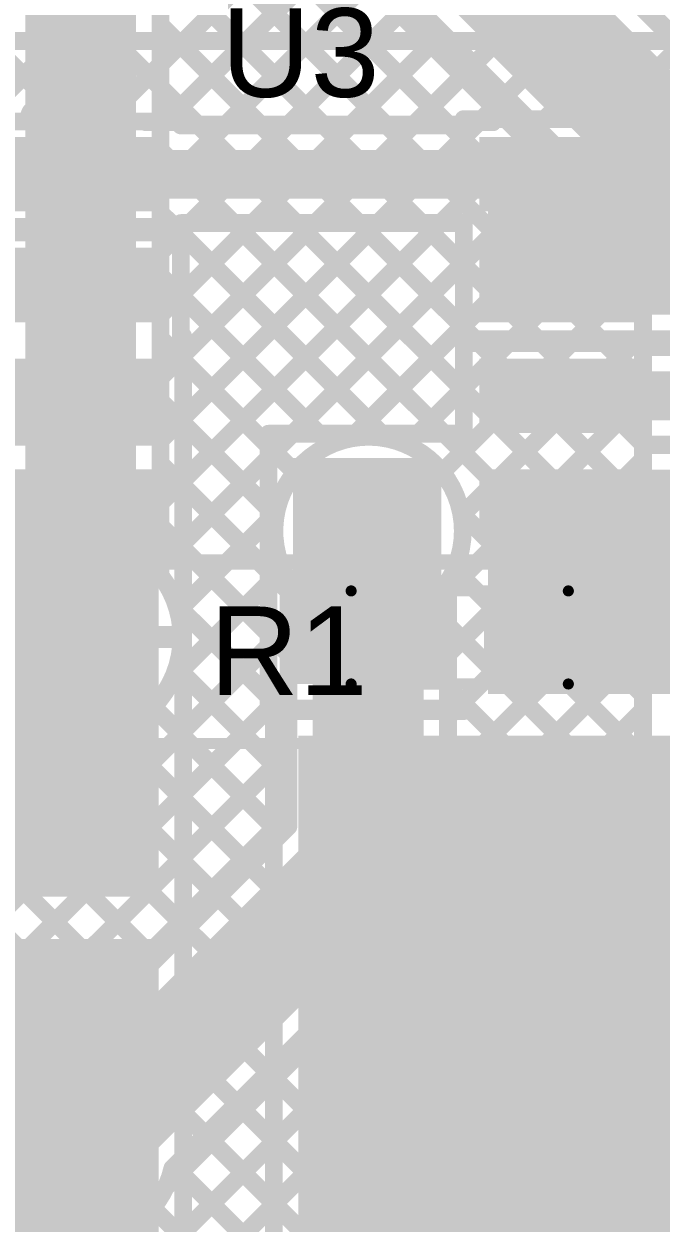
# Model space of a CAD drawing. Header units: millimetres. Extents: x 0 to 214, y 0 to 214.
# Drawn here: x 3.357 to 3.644, y 0.446 to 0.987 of the extents above; entities that cross this region are included whole.
import ezdxf

# ---------------------------------------------------------------- set-up
doc = ezdxf.new("R2010")
doc.units = ezdxf.units.MM
doc.header["$MEASUREMENT"] = 0
for name, color, linetype in [('BottomLayer', 5, 'Continuous'), ('TopLayer', 1, 'Continuous'), ('TopOverlay', 2, 'Continuous'), ('TopPaste', 8, 'Continuous'), ('TopSolder', 216, 'Continuous'), ('ViaHoleLayer', 16, 'Continuous')]:
    doc.layers.add(name, color=color, linetype=linetype)
doc.styles.add('Arial', font='', dxfattribs={"height": 0.2})
doc.styles.get('Arial').set_extended_font_data('Arial')

# ---------------------------------------------------------------- blocks, each defined once
blk = doc.blocks.new('SOIC_8_122')
at = {"layer": 'TopLayer'}
for points in [[(-0.0735, 0.0622), (-0.1365, 0.0622), (-0.1365, 0.0878), (-0.0735, 0.0878)], [(0.13909, 0.0622), (0.0761, 0.0622), (0.0761, 0.0878), (0.13909, 0.0878)], [(-0.0735, 0.0122), (-0.1365, 0.0122), (-0.1365, 0.0378), (-0.0735, 0.0378)], [(0.13909, 0.0122), (0.0761, 0.0122), (0.0761, 0.0378), (0.13909, 0.0378)], [(-0.0735, -0.0378), (-0.1365, -0.0378), (-0.1365, -0.0122), (-0.0735, -0.0122)], [(0.13909, -0.0378), (0.0761, -0.0378), (0.0761, -0.0122), (0.13909, -0.0122)], [(-0.0735, -0.0878), (-0.1365, -0.0878), (-0.1365, -0.0622), (-0.0735, -0.0622)], [(0.13909, -0.0878), (0.0761, -0.0878), (0.0761, -0.0622), (0.13909, -0.0622)]]:
    blk.add_hatch(color=1, dxfattribs=at).paths.add_polyline_path(points)
at = {"layer": 'TopPaste'}
for points in [[(-0.0735, 0.0622), (-0.1365, 0.0622), (-0.1365, 0.0878), (-0.0735, 0.0878)], [(0.13909, 0.0622), (0.0761, 0.0622), (0.0761, 0.0878), (0.13909, 0.0878)], [(-0.0735, 0.0122), (-0.1365, 0.0122), (-0.1365, 0.0378), (-0.0735, 0.0378)], [(0.13909, 0.0122), (0.0761, 0.0122), (0.0761, 0.0378), (0.13909, 0.0378)], [(-0.0735, -0.0378), (-0.1365, -0.0378), (-0.1365, -0.0122), (-0.0735, -0.0122)], [(0.13909, -0.0378), (0.0761, -0.0378), (0.0761, -0.0122), (0.13909, -0.0122)], [(-0.0735, -0.0878), (-0.1365, -0.0878), (-0.1365, -0.0622), (-0.0735, -0.0622)], [(0.13909, -0.0878), (0.0761, -0.0878), (0.0761, -0.0622), (0.13909, -0.0622)]]:
    blk.add_hatch(color=8, dxfattribs=at).paths.add_polyline_path(points)
at = {"layer": 'TopSolder'}
for points in [[(-0.0695, 0.0582), (-0.1405, 0.0582), (-0.1405, 0.0918), (-0.0695, 0.0918)], [(0.14309, 0.0582), (0.0721, 0.0582), (0.0721, 0.0918), (0.14309, 0.0918)], [(-0.0695, 0.0082), (-0.1405, 0.0082), (-0.1405, 0.0418), (-0.0695, 0.0418)], [(0.14309, 0.0082), (0.0721, 0.0082), (0.0721, 0.0418), (0.14309, 0.0418)], [(-0.0695, -0.0418), (-0.1405, -0.0418), (-0.1405, -0.0082), (-0.0695, -0.0082)], [(0.14309, -0.0418), (0.0721, -0.0418), (0.0721, -0.0082), (0.14309, -0.0082)], [(-0.0695, -0.0918), (-0.1405, -0.0918), (-0.1405, -0.0582), (-0.0695, -0.0582)], [(0.14309, -0.0918), (0.0721, -0.0918), (0.0721, -0.0582), (0.14309, -0.0582)]]:
    blk.add_hatch(color=216, dxfattribs=at).paths.add_polyline_path(points)
at = {"layer": 'TopOverlay'}
for points, const_width in [([(-0.12253, 0.101, 1), (-0.13147, 0.101, 1)], 0.007), ([(-0.13322, 0.101, 1), (-0.12972, 0.101, 1)], 0.0035), ([(-0.12428, 0.101, 1), (-0.12078, 0.101, 1)], 0.0035), ([(-0.08025, 0.098, 1), (-0.07675, 0.098, 1)], 0.0035), ([(0.07675, 0.098, 1), (0.08025, 0.098, 1)], 0.0035), ([(-0.08025, -0.1, 1), (-0.07675, -0.1, 1)], 0.0035), ([(0.07675, -0.1, 1), (0.08025, -0.1, 1)], 0.0035)]:
    blk.add_lwpolyline(points, format="xyb", close=True, dxfattribs=dict(at, const_width=const_width))
at = {"layer": 'TopOverlay', "const_width": 0.007}
for points in [[(-0.0785, 0.098), (0.0785, 0.098)], [(-0.0785, -0.1), (0.0785, -0.1)]]:
    blk.add_lwpolyline(points, dxfattribs=at)
blk = doc.blocks.new('RES_0603_127')
at = {"layer": 'TopLayer'}
for points in [[(-0.015, 0.0175), (-0.015, -0.0175), (-0.045, -0.0175), (-0.045, 0.0175)], [(0.045, 0.0175), (0.045, -0.0175), (0.015, -0.0175), (0.015, 0.0175)]]:
    blk.add_hatch(color=1, dxfattribs=at).paths.add_polyline_path(points)
at = {"layer": 'TopPaste'}
for points in [[(-0.015, 0.0175), (-0.015, -0.0175), (-0.045, -0.0175), (-0.045, 0.0175)], [(0.045, 0.0175), (0.045, -0.0175), (0.015, -0.0175), (0.015, 0.0175)]]:
    blk.add_hatch(color=8, dxfattribs=at).paths.add_polyline_path(points)
at = {"layer": 'TopSolder'}
for points in [[(-0.011, 0.0215), (-0.011, -0.0215), (-0.049, -0.0215), (-0.049, 0.0215)], [(0.049, 0.0215), (0.049, -0.0215), (0.011, -0.0215), (0.011, 0.0215)]]:
    blk.add_hatch(color=216, dxfattribs=at).paths.add_polyline_path(points)
at = {"layer": 'TopOverlay', "const_width": 0.005}
for points in [[(-0.049, 0.021), (0.049, 0.021)], [(-0.049, -0.021), (-0.049, 0.021)], [(0.049, -0.021), (0.049, 0.021)], [(-0.049, -0.021), (0.049, -0.021)]]:
    blk.add_lwpolyline(points, dxfattribs=at)
at = {"layer": 'TopOverlay', "const_width": 0.0025}
for points in [[(-0.05025, 0.021, 1), (-0.04775, 0.021, 1)], [(-0.05025, 0.021, 1), (-0.04775, 0.021, 1)], [(0.04775, 0.021, 1), (0.05025, 0.021, 1)], [(0.04775, 0.021, 1), (0.05025, 0.021, 1)], [(-0.05025, -0.021, 1), (-0.04775, -0.021, 1)], [(-0.05025, -0.021, 1), (-0.04775, -0.021, 1)], [(0.04775, -0.021, 1), (0.05025, -0.021, 1)], [(0.04775, -0.021, 1), (0.05025, -0.021, 1)]]:
    blk.add_lwpolyline(points, format="xyb", close=True, dxfattribs=at)
blk = doc.blocks.new('VT1H471MI135000CE0_136')
at = {"layer": 'TopOverlay', "const_width": 0.005}
blk.add_lwpolyline([(-0.13578, 0.27), (0.269, 0.27)], dxfattribs=at)

msp = doc.modelspace()

# ---------------------------------------------------------------- hatches: boundary and pattern name
at = {"layer": 'BottomLayer'}
h = msp.add_hatch(color=5, dxfattribs=at)
edge = h.paths.add_edge_path()
edge.add_arc((3.51217, 0.7581), 0.0315, 0, 360)
h = msp.add_hatch(color=5, dxfattribs=at)
edge = h.paths.add_edge_path()
edge.add_arc((3.38222, 0.71022), 0.0315, 0, 360)
h = msp.add_hatch(color=5, dxfattribs=at)
edge = h.paths.add_edge_path()
edge.add_arc((3.672, 0.602), 0.0315, 0, 360)
h = msp.add_hatch(color=5, dxfattribs=at)
edge = h.paths.add_edge_path()
edge.add_arc((3.38222, 0.48), 0.0315, 0, 360)
at = {"layer": 'TopLayer'}
for points in [[(3.56609, 0.85571), (3.68125, 0.85571), (3.68125, 0.933), (3.56609, 0.933)], [(3.26852, 0.79665), (3.41747, 0.79665), (3.41747, 0.83504), (3.26852, 0.83504)], [(3.478, 0.689), (3.545, 0.689), (3.545, 0.791), (3.478, 0.791)], [(3.11235, 0.593), (3.41747, 0.593), (3.41747, 0.78504), (3.11235, 0.78504)], [(3.566, 0.68445), (3.73079, 0.68445), (3.73079, 0.78583), (3.566, 0.78583)], [(3.48046, 0.41378), (3.73079, 0.41378), (3.73079, 0.66575), (3.48046, 0.66575)], [(2.284, 0.39016), (3.41747, 0.39016), (3.41747, 0.574), (2.284, 0.574)], [(3.48145, 0.2), (4.00605, 0.2), (4.00605, 0.48169), (3.48145, 0.48169)]]:
    msp.add_hatch(color=1, dxfattribs=at).paths.add_polyline_path(points)
h = msp.add_hatch(color=1, dxfattribs=at)
edge = h.paths.add_edge_path()
edge.add_arc((3.51217, 0.7581), 0.0315, 0, 360)
h = msp.add_hatch(color=1, dxfattribs=at)
edge = h.paths.add_edge_path()
edge.add_arc((3.38222, 0.71022), 0.0315, 0, 360)
h = msp.add_hatch(color=1, dxfattribs=at)
edge = h.paths.add_edge_path()
edge.add_arc((3.672, 0.602), 0.0315, 0, 360)
h = msp.add_hatch(color=1, dxfattribs=at)
edge = h.paths.add_edge_path()
edge.add_arc((3.38222, 0.48), 0.0315, 0, 360)
at = {"layer": 'ViaHoleLayer'}
h = msp.add_hatch(color=16, dxfattribs=at)
edge = h.paths.add_edge_path()
edge.add_arc((3.51217, 0.7581), 0.01575, 0, 360)
h = msp.add_hatch(color=16, dxfattribs=at)
edge = h.paths.add_edge_path()
edge.add_arc((3.38222, 0.71022), 0.01575, 0, 360)
h = msp.add_hatch(color=16, dxfattribs=at)
edge = h.paths.add_edge_path()
edge.add_arc((3.38222, 0.48), 0.01575, 0, 360)

# ---------------------------------------------------------------- linework, layer by layer
at = {"layer": 'BottomLayer'}
for points, const_width in [([(3.435, 1.19615), (3.994, 0.63715)], 0.008), ([(3.53256, 1.09735), (3.69741, 0.9325)], 0.008), ([(3.38222, 0.71022), (3.38222, 1.07194)], 0.05), ([(3.50706, 1.07194), (3.672, 0.907)], 0.05), ([(3.41822, 0.96863), (3.48553, 1.03594)], 0.008), ([(3.41822, 0.73804), (3.41822, 1.03594)], 0.008), ([(3.42551, 1.03594), (3.636, 0.82544)], 0.008), ([(3.45379, 1.03594), (3.636, 0.85373)], 0.008), ([(3.48207, 1.03594), (3.636, 0.88201)], 0.008), ([(3.49215, 1.03594), (3.636, 0.89209)], 0.008), ([(3.41822, 0.94035), (3.50298, 1.02511)], 0.008), ([(3.41822, 1.01493), (3.636, 0.79716)], 0.008), ([(3.41822, 0.91206), (3.51712, 1.01096)], 0.008), ([(3.41822, 0.88378), (3.53127, 0.99682)], 0.008), ([(3.41822, 0.98665), (3.636, 0.76888)], 0.008), ([(3.41822, 0.8555), (3.54541, 0.98268)], 0.008), ([(3.41822, 0.82721), (3.55955, 0.96854)], 0.008), ([(3.41822, 0.95837), (3.636, 0.74059)], 0.008), ([(3.41822, 0.79893), (3.57369, 0.9544)], 0.008), ([(3.41822, 0.77064), (3.58784, 0.94025)], 0.008), ([(3.41822, 0.93008), (3.636, 0.71231)], 0.008), ([(3.41822, 0.74236), (3.60198, 0.92611)], 0.008), ([(3.50395, 0.7998), (3.61612, 0.91197)], 0.008), ([(3.41822, 0.9018), (3.52018, 0.79984)], 0.008), ([(3.52939, 0.79696), (3.63026, 0.89783)], 0.008), ([(3.636, 0.62982), (3.636, 0.89209)], 0.008), ([(3.41822, 0.87351), (3.49484, 0.7969)], 0.008), ([(3.54536, 0.78464), (3.636, 0.87528)], 0.008), ([(3.55409, 0.76509), (3.636, 0.847)], 0.008), ([(3.41822, 0.84523), (3.47891, 0.78455)], 0.008), ([(3.548, 0.73071), (3.636, 0.81871)], 0.008), ([(3.41822, 0.81694), (3.47023, 0.76494)], 0.008), ([(3.41822, 0.78866), (3.476, 0.73089)], 0.008), ([(3.548, 0.70243), (3.636, 0.79043)], 0.008), ([(3.512, 0.60978), (3.512, 0.758)], 0.05), ([(3.40627, 0.24957), (3.92996, 0.77326)], 0.008), ([(3.42041, 0.23542), (3.95731, 0.77233)], 0.008), ([(3.42617, 0.72202), (3.47048, 0.76633)], 0.008), ([(3.55391, 0.76612), (3.636, 0.68402)], 0.008), ([(3.41822, 0.76038), (3.476, 0.7026)], 0.008), ([(3.548, 0.67414), (3.636, 0.76214)], 0.008), ([(3.42348, 0.69105), (3.47332, 0.74089)], 0.008), ([(3.55097, 0.74077), (3.636, 0.65574)], 0.008), ([(3.476, 0.62469), (3.476, 0.7358)], 0.008), ([(3.548, 0.60978), (3.548, 0.73525)], 0.008), ([(3.548, 0.64586), (3.636, 0.73386)], 0.008), ([(3.28705, 0.72184), (3.4301, 0.57879)], 0.008), ([(3.42522, 0.72509), (3.476, 0.67432)], 0.008), ([(3.28705, 0.52634), (3.476, 0.71528)], 0.008), ([(3.34073, 0.71022), (3.38222, 0.71022)], 0.01), ([(3.38222, 0.71022), (3.42372, 0.71022)], 0.01), ([(3.38222, 0.66873), (3.38222, 0.71022)], 0.01), ([(3.548, 0.71545), (3.63499, 0.62846)], 0.008), ([(3.548, 0.61758), (3.636, 0.70558)], 0.008), ([(3.42558, 0.69645), (3.476, 0.64603)], 0.008), ([(3.28705, 0.69356), (3.41596, 0.56465)], 0.008), ([(3.28705, 0.49805), (3.476, 0.687)], 0.008), ([(3.548, 0.68717), (3.62693, 0.60824)], 0.008), ([(3.41504, 0.67871), (3.47253, 0.62122)], 0.008), ([(3.42073, 0.46202), (3.636, 0.67729)], 0.008), ([(3.28705, 0.55462), (3.4014, 0.66897)], 0.008), ([(3.39794, 0.66753), (3.45839, 0.60708)], 0.008), ([(3.28705, 0.5829), (3.37043, 0.66628)], 0.008), ([(3.28705, 0.66527), (3.40182, 0.55051)], 0.008), ([(3.37106, 0.66612), (3.44425, 0.59293)], 0.008), ([(3.28705, 0.46977), (3.476, 0.65871)], 0.008), ([(3.548, 0.65889), (3.82342, 0.38346)], 0.008), ([(3.32142, 0.33442), (3.636, 0.64901)], 0.008), ([(3.28705, 0.63699), (3.38768, 0.53636)], 0.008), ([(3.38222, 0.48), (3.512, 0.60978)], 0.05), ([(3.36393, 0.51836), (3.476, 0.63043)], 0.008), ([(3.548, 0.6306), (3.80928, 0.36932)], 0.008), ([(3.37274, 0.52142), (3.476, 0.62469)], 0.008), ([(3.28705, 0.6087), (3.37354, 0.52222)], 0.008), ([(3.33556, 0.32028), (3.62772, 0.61244)], 0.008), ([(3.54735, 0.60297), (3.79514, 0.35518)], 0.008), ([(3.6305, 0.602), (3.672, 0.602)], 0.01), ([(3.3497, 0.30614), (3.62945, 0.58589)], 0.008), ([(3.42365, 0.47051), (3.53741, 0.58427)], 0.008), ([(3.53758, 0.58445), (3.781, 0.34104)], 0.008), ([(3.28705, 0.58042), (3.35491, 0.51256)], 0.008), ([(3.52344, 0.57031), (3.76685, 0.32689)], 0.008), ([(3.36384, 0.292), (3.64077, 0.56892)], 0.008), ([(3.39213, 0.26371), (3.68772, 0.55931)], 0.008), ([(3.37799, 0.27786), (3.65864, 0.55851)], 0.008), ([(3.5093, 0.55616), (3.75271, 0.31275)], 0.008), ([(3.49516, 0.54202), (3.70881, 0.32837)], 0.008), ([(3.48102, 0.52788), (3.68879, 0.32011)], 0.008), ([(3.46687, 0.51374), (3.68227, 0.29834)], 0.008), ([(3.45273, 0.4996), (3.68423, 0.26809)], 0.008), ([(3.43859, 0.48545), (3.67623, 0.24781)], 0.008), ([(3.42445, 0.47131), (3.67623, 0.21952)], 0.008), ([(3.41478, 0.45269), (3.67923, 0.18824)], 0.008)]:
    msp.add_lwpolyline(points, dxfattribs=dict(at, const_width=const_width))
for points, const_width in [([(3.41622, 0.98665, 1), (3.42022, 0.98665, 1)], 0.004), ([(3.54341, 0.98268, 1), (3.54741, 0.98268, 1)], 0.004), ([(3.41622, 0.96863, 1), (3.42022, 0.96863, 1)], 0.004), ([(3.55755, 0.96854, 1), (3.56155, 0.96854, 1)], 0.004), ([(3.41622, 0.95837, 1), (3.42022, 0.95837, 1)], 0.004), ([(3.57169, 0.9544, 1), (3.57569, 0.9544, 1)], 0.004), ([(3.41622, 0.94035, 1), (3.42022, 0.94035, 1)], 0.004), ([(3.58583, 0.94025, 1), (3.58983, 0.94025, 1)], 0.004), ([(3.41622, 0.93008, 1), (3.42022, 0.93008, 1)], 0.004), ([(3.59998, 0.92611, 1), (3.60398, 0.92611, 1)], 0.004), ([(3.41622, 0.91206, 1), (3.42022, 0.91206, 1)], 0.004), ([(3.61412, 0.91197, 1), (3.61812, 0.91197, 1)], 0.004), ([(3.41622, 0.9018, 1), (3.42022, 0.9018, 1)], 0.004), ([(3.62826, 0.89783, 1), (3.63226, 0.89783, 1)], 0.004), ([(3.634, 0.89209, 1), (3.638, 0.89209, 1)], 0.004), ([(3.634, 0.89209, 1), (3.638, 0.89209, 1)], 0.004), ([(3.41622, 0.88378, 1), (3.42022, 0.88378, 1)], 0.004), ([(3.634, 0.88201, 1), (3.638, 0.88201, 1)], 0.004), ([(3.41622, 0.87351, 1), (3.42022, 0.87351, 1)], 0.004), ([(3.634, 0.87528, 1), (3.638, 0.87528, 1)], 0.004), ([(3.41622, 0.8555, 1), (3.42022, 0.8555, 1)], 0.004), ([(3.634, 0.85373, 1), (3.638, 0.85373, 1)], 0.004), ([(3.634, 0.847, 1), (3.638, 0.847, 1)], 0.004), ([(3.41622, 0.84523, 1), (3.42022, 0.84523, 1)], 0.004), ([(3.41622, 0.82721, 1), (3.42022, 0.82721, 1)], 0.004), ([(3.634, 0.82544, 1), (3.638, 0.82544, 1)], 0.004), ([(3.634, 0.81871, 1), (3.638, 0.81871, 1)], 0.004), ([(3.41622, 0.81694, 1), (3.42022, 0.81694, 1)], 0.004), ([(3.41622, 0.79893, 1), (3.42022, 0.79893, 1)], 0.004), ([(3.50195, 0.7998, 1), (3.50595, 0.7998, 1)], 0.004), ([(3.51818, 0.79984, 1), (3.52218, 0.79984, 1)], 0.004), ([(3.52739, 0.79696, 1), (3.53139, 0.79696, 1)], 0.004), ([(3.634, 0.79716, 1), (3.638, 0.79716, 1)], 0.004), ([(3.49284, 0.7969, 1), (3.49684, 0.7969, 1)], 0.004), ([(3.41622, 0.78866, 1), (3.42022, 0.78866, 1)], 0.004), ([(3.634, 0.79043, 1), (3.638, 0.79043, 1)], 0.004), ([(3.47691, 0.78455, 1), (3.48091, 0.78455, 1)], 0.004), ([(3.54336, 0.78464, 1), (3.54736, 0.78464, 1)], 0.004), ([(3.4995, 0.758, 1), (3.5245, 0.758, 1)], 0.025), ([(3.41622, 0.77064, 1), (3.42022, 0.77064, 1)], 0.004), ([(3.46823, 0.76494, 1), (3.47223, 0.76494, 1)], 0.004), ([(3.46848, 0.76633, 1), (3.47248, 0.76633, 1)], 0.004), ([(3.55191, 0.76612, 1), (3.55591, 0.76612, 1)], 0.004), ([(3.55209, 0.76509, 1), (3.55609, 0.76509, 1)], 0.004), ([(3.634, 0.76888, 1), (3.638, 0.76888, 1)], 0.004), ([(3.41622, 0.76038, 1), (3.42022, 0.76038, 1)], 0.004), ([(3.634, 0.76214, 1), (3.638, 0.76214, 1)], 0.004), ([(3.55267, 0.7581, 1), (3.55667, 0.7581, 1)], 0.004), ([(3.55267, 0.7581, 1), (3.55667, 0.7581, 1)], 0.004), ([(3.41622, 0.74236, 1), (3.42022, 0.74236, 1)], 0.004), ([(3.41622, 0.73804, 1), (3.42022, 0.73804, 1)], 0.004), ([(3.41622, 0.73804, 1), (3.42022, 0.73804, 1)], 0.004), ([(3.47132, 0.74089, 1), (3.47532, 0.74089, 1)], 0.004), ([(3.54897, 0.74077, 1), (3.55297, 0.74077, 1)], 0.004), ([(3.634, 0.74059, 1), (3.638, 0.74059, 1)], 0.004), ([(3.474, 0.7358, 1), (3.478, 0.7358, 1)], 0.004), ([(3.474, 0.7358, 1), (3.478, 0.7358, 1)], 0.004), ([(3.546, 0.73525, 1), (3.55, 0.73525, 1)], 0.004), ([(3.546, 0.73525, 1), (3.55, 0.73525, 1)], 0.004), ([(3.634, 0.73386, 1), (3.638, 0.73386, 1)], 0.004), ([(3.36972, 0.71022, 1), (3.39472, 0.71022, 1)], 0.025), ([(3.474, 0.73089, 1), (3.478, 0.73089, 1)], 0.004), ([(3.546, 0.73071, 1), (3.55, 0.73071, 1)], 0.004), ([(3.42322, 0.72509, 1), (3.42722, 0.72509, 1)], 0.004), ([(3.42417, 0.72202, 1), (3.42817, 0.72202, 1)], 0.004), ([(3.37972, 0.71022, 1), (3.38472, 0.71022, 1)], 0.005), ([(3.37972, 0.71022, 1), (3.38472, 0.71022, 1)], 0.005), ([(3.37972, 0.71022, 1), (3.38472, 0.71022, 1)], 0.005), ([(3.42122, 0.71022, 1), (3.42622, 0.71022, 1)], 0.005), ([(3.474, 0.71528, 1), (3.478, 0.71528, 1)], 0.004), ([(3.546, 0.71545, 1), (3.55, 0.71545, 1)], 0.004), ([(3.634, 0.71231, 1), (3.638, 0.71231, 1)], 0.004), ([(3.42572, 0.71022, 1), (3.42972, 0.71022, 1)], 0.004), ([(3.42572, 0.71022, 1), (3.42972, 0.71022, 1)], 0.004), ([(3.634, 0.70558, 1), (3.638, 0.70558, 1)], 0.004), ([(3.474, 0.7026, 1), (3.478, 0.7026, 1)], 0.004), ([(3.546, 0.70243, 1), (3.55, 0.70243, 1)], 0.004), ([(3.42358, 0.69645, 1), (3.42758, 0.69645, 1)], 0.004), ([(3.42148, 0.69105, 1), (3.42548, 0.69105, 1)], 0.004), ([(3.474, 0.687, 1), (3.478, 0.687, 1)], 0.004), ([(3.546, 0.68717, 1), (3.55, 0.68717, 1)], 0.004), ([(3.634, 0.68402, 1), (3.638, 0.68402, 1)], 0.004), ([(3.41304, 0.67871, 1), (3.41704, 0.67871, 1)], 0.004), ([(3.474, 0.67432, 1), (3.478, 0.67432, 1)], 0.004), ([(3.546, 0.67414, 1), (3.55, 0.67414, 1)], 0.004), ([(3.634, 0.67729, 1), (3.638, 0.67729, 1)], 0.004), ([(3.37972, 0.66873, 1), (3.38472, 0.66873, 1)], 0.005), ([(3.39594, 0.66753, 1), (3.39994, 0.66753, 1)], 0.004), ([(3.3994, 0.66897, 1), (3.4034, 0.66897, 1)], 0.004), ([(3.36843, 0.66628, 1), (3.37243, 0.66628, 1)], 0.004), ([(3.36906, 0.66612, 1), (3.37306, 0.66612, 1)], 0.004), ([(3.474, 0.65871, 1), (3.478, 0.65871, 1)], 0.004), ([(3.546, 0.65889, 1), (3.55, 0.65889, 1)], 0.004), ([(3.634, 0.65574, 1), (3.638, 0.65574, 1)], 0.004), ([(3.474, 0.64603, 1), (3.478, 0.64603, 1)], 0.004), ([(3.546, 0.64586, 1), (3.55, 0.64586, 1)], 0.004), ([(3.634, 0.64901, 1), (3.638, 0.64901, 1)], 0.004), ([(3.474, 0.63043, 1), (3.478, 0.63043, 1)], 0.004), ([(3.4995, 0.60978, 1), (3.5245, 0.60978, 1)], 0.025), ([(3.4995, 0.60978, 1), (3.5245, 0.60978, 1)], 0.025), ([(3.546, 0.6306, 1), (3.55, 0.6306, 1)], 0.004), ([(3.634, 0.62982, 1), (3.638, 0.62982, 1)], 0.004), ([(3.634, 0.62982, 1), (3.638, 0.62982, 1)], 0.004), ([(3.474, 0.62469, 1), (3.478, 0.62469, 1)], 0.004), ([(3.474, 0.62469, 1), (3.478, 0.62469, 1)], 0.004), ([(3.63299, 0.62846, 1), (3.63699, 0.62846, 1)], 0.004), ([(3.47053, 0.62122, 1), (3.47453, 0.62122, 1)], 0.004), ([(3.546, 0.61758, 1), (3.55, 0.61758, 1)], 0.004), ([(3.546, 0.60978, 1), (3.55, 0.60978, 1)], 0.004), ([(3.546, 0.60978, 1), (3.55, 0.60978, 1)], 0.004), ([(3.546, 0.60978, 1), (3.55, 0.60978, 1)], 0.004), ([(3.62493, 0.60824, 1), (3.62893, 0.60824, 1)], 0.004), ([(3.62572, 0.61244, 1), (3.62972, 0.61244, 1)], 0.004), ([(3.45639, 0.60708, 1), (3.46039, 0.60708, 1)], 0.004), ([(3.54535, 0.60297, 1), (3.54935, 0.60297, 1)], 0.004), ([(3.628, 0.602, 1), (3.633, 0.602, 1)], 0.005), ([(3.44225, 0.59293, 1), (3.44625, 0.59293, 1)], 0.004), ([(3.62745, 0.58589, 1), (3.63145, 0.58589, 1)], 0.004), ([(3.53541, 0.58427, 1), (3.53941, 0.58427, 1)], 0.004), ([(3.53541, 0.58427, 1), (3.53941, 0.58427, 1)], 0.004), ([(3.53546, 0.58432, 1), (3.53946, 0.58432, 1)], 0.004), ([(3.53558, 0.58445, 1), (3.53958, 0.58445, 1)], 0.004), ([(3.4281, 0.57879, 1), (3.4321, 0.57879, 1)], 0.004), ([(3.52144, 0.57031, 1), (3.52544, 0.57031, 1)], 0.004), ([(3.41396, 0.56465, 1), (3.41796, 0.56465, 1)], 0.004), ([(3.63877, 0.56892, 1), (3.64277, 0.56892, 1)], 0.004), ([(3.5073, 0.55616, 1), (3.5113, 0.55616, 1)], 0.004), ([(3.39982, 0.55051, 1), (3.40382, 0.55051, 1)], 0.004), ([(3.49316, 0.54202, 1), (3.49716, 0.54202, 1)], 0.004), ([(3.38568, 0.53636, 1), (3.38968, 0.53636, 1)], 0.004), ([(3.47902, 0.52788, 1), (3.48302, 0.52788, 1)], 0.004), ([(3.37074, 0.52142, 1), (3.37474, 0.52142, 1)], 0.004), ([(3.37074, 0.52142, 1), (3.37474, 0.52142, 1)], 0.004), ([(3.37154, 0.52222, 1), (3.37554, 0.52222, 1)], 0.004), ([(3.36193, 0.51836, 1), (3.36593, 0.51836, 1)], 0.004), ([(3.35291, 0.51256, 1), (3.35691, 0.51256, 1)], 0.004), ([(3.46487, 0.51374, 1), (3.46887, 0.51374, 1)], 0.004), ([(3.36972, 0.48, 1), (3.39472, 0.48, 1)], 0.025), ([(3.45073, 0.4996, 1), (3.45473, 0.4996, 1)], 0.004), ([(3.43659, 0.48545, 1), (3.44059, 0.48545, 1)], 0.004), ([(3.42165, 0.47051, 1), (3.42565, 0.47051, 1)], 0.004), ([(3.42165, 0.47051, 1), (3.42565, 0.47051, 1)], 0.004), ([(3.42245, 0.47131, 1), (3.42645, 0.47131, 1)], 0.004), ([(3.41873, 0.46202, 1), (3.42273, 0.46202, 1)], 0.004), ([(3.41278, 0.45269, 1), (3.41678, 0.45269, 1)], 0.004)]:
    msp.add_lwpolyline(points, format="xyb", close=True, dxfattribs=dict(at, const_width=const_width))
at = {"layer": 'BottomLayer', "const_width": 0.008}
for points in [[(3.476, 0.7358, -1.322946), (3.55467, 0.7581)], [(3.55467, 0.7581, -0.142911), (3.548, 0.73525)], [(3.42772, 0.71022, -1.39801), (3.34622, 0.73804)], [(3.41822, 0.73804, -0.165975), (3.42772, 0.71022)], [(3.7175, 0.602, -1.39801), (3.636, 0.62982)], [(3.548, 0.60978, -0.199396), (3.53741, 0.58427)], [(3.548, 0.60978, -0.198912), (3.53746, 0.58432)], [(3.42365, 0.47051, -1.807714), (3.37274, 0.52142)]]:
    msp.add_lwpolyline(points, format="xyb", dxfattribs=at)
at = {"layer": 'TopLayer'}
for points, const_width in [([(3.25605, 0.97924), (3.75676, 0.97924)], 0.008), ([(3.28412, 0.89109), (3.37226, 0.97924)], 0.008), ([(3.34079, 0.97924), (3.37713, 0.94289)], 0.008), ([(3.3642, 0.94289), (3.40054, 0.97924)], 0.008), ([(3.36907, 0.97924), (3.40542, 0.94289)], 0.008), ([(3.39248, 0.94289), (3.42883, 0.97924)], 0.008), ([(3.39736, 0.97924), (3.4355, 0.94109)], 0.008), ([(3.42077, 0.94289), (3.45711, 0.97924)], 0.008), ([(3.42564, 0.97924), (3.46378, 0.94109)], 0.008), ([(3.44725, 0.94109), (3.4854, 0.97924)], 0.008), ([(3.45392, 0.97924), (3.49207, 0.94109)], 0.008), ([(3.47554, 0.94109), (3.51368, 0.97924)], 0.008), ([(3.48221, 0.97924), (3.52035, 0.94109)], 0.008), ([(3.50382, 0.94109), (3.54196, 0.97924)], 0.008), ([(3.51049, 0.97924), (3.54863, 0.94109)], 0.008), ([(3.53211, 0.94109), (3.57025, 0.97924)], 0.008), ([(3.53878, 0.97924), (3.57401, 0.944)], 0.008), ([(3.5633, 0.944), (3.59853, 0.97924)], 0.008), ([(3.56706, 0.97924), (3.6023, 0.944)], 0.008), ([(3.59158, 0.944), (3.62682, 0.97924)], 0.008), ([(3.59535, 0.97924), (3.63058, 0.944)], 0.008), ([(3.61987, 0.944), (3.6551, 0.97924)], 0.008), ([(3.62363, 0.97924), (3.65887, 0.944)], 0.008), ([(3.55509, 0.944), (3.69225, 0.944)], 0.008), ([(3.3425, 0.94289), (3.42749, 0.94289)], 0.008), ([(3.42749, 0.94109), (3.55509, 0.94109)], 0.008), ([(3.38499, 0.91909), (3.59759, 0.91909)], 0.022), ([(3.3425, 0.8953), (3.42749, 0.8953)], 0.008), ([(3.36815, 0.8953), (3.37056, 0.89289)], 0.008), ([(3.37077, 0.89289), (3.37317, 0.8953)], 0.008), ([(3.39644, 0.8953), (3.39885, 0.89289)], 0.008), ([(3.39905, 0.89289), (3.40146, 0.8953)], 0.008), ([(3.42472, 0.8953), (3.42713, 0.89289)], 0.008), ([(3.42733, 0.89289), (3.43154, 0.89709)], 0.008), ([(3.42749, 0.89709), (3.55509, 0.89709)], 0.008), ([(3.42749, 0.86476), (3.45982, 0.89709)], 0.008), ([(3.42847, 0.83746), (3.48811, 0.89709)], 0.008), ([(3.42847, 0.80917), (3.51639, 0.89709)], 0.008), ([(3.42847, 0.78089), (3.54468, 0.89709)], 0.008), ([(3.45121, 0.89709), (3.54631, 0.802)], 0.008), ([(3.4795, 0.89709), (3.55509, 0.8215)], 0.008), ([(3.50778, 0.89709), (3.55509, 0.84978)], 0.008), ([(3.53607, 0.89709), (3.55509, 0.87807)], 0.008), ([(3.55509, 0.84471), (3.55509, 0.89709)], 0.008), ([(3.3425, 0.89289), (3.42749, 0.89289)], 0.008), ([(3.42749, 0.84604), (3.42749, 0.89289)], 0.008), ([(3.42749, 0.89253), (3.51802, 0.802)], 0.008), ([(3.55509, 0.8453), (3.55509, 0.89289)], 0.008), ([(3.47787, 0.802), (3.55509, 0.87923)], 0.008), ([(3.17141, 0.86909), (3.38499, 0.86909)], 0.022), ([(3.42749, 0.86425), (3.48974, 0.802)], 0.008), ([(3.42847, 0.79604), (3.42847, 0.84604)], 0.008), ([(3.50615, 0.802), (3.55509, 0.85094)], 0.008), ([(3.55509, 0.84978), (3.56017, 0.84471)], 0.008), ([(3.55509, 0.84471), (3.69225, 0.84471)], 0.008), ([(3.55509, 0.84289), (3.64009, 0.84289)], 0.008), ([(3.55509, 0.802), (3.55509, 0.84289)], 0.008), ([(3.64009, 0.84109), (3.7, 0.84109)], 0.008), ([(3.64502, 0.84471), (3.64863, 0.84109)], 0.008), ([(3.42847, 0.83498), (3.467, 0.79645)], 0.008), ([(3.59759, 0.81909), (3.89441, 0.81909)], 0.022), ([(3.53443, 0.802), (3.55509, 0.82266)], 0.008), ([(3.42847, 0.8067), (3.467, 0.76817)], 0.008), ([(3.467, 0.802), (3.55509, 0.802)], 0.008), ([(3.467, 0.678), (3.467, 0.802)], 0.008), ([(3.55509, 0.79683), (3.55509, 0.802)], 0.008), ([(3.64009, 0.79709), (3.7, 0.79709)], 0.008), ([(3.42847, 0.78565), (3.42847, 0.79604)], 0.008), ([(3.42847, 0.78565), (3.42847, 0.79604)], 0.008), ([(3.64009, 0.79683), (3.74179, 0.79683)], 0.008), ([(3.42847, 0.75261), (3.467, 0.79113)], 0.008), ([(3.42847, 0.585), (3.42847, 0.78565)], 0.008), ([(3.42847, 0.77841), (3.467, 0.73989)], 0.008), ([(3.512, 0.758), (3.52304, 0.74696)], 0.022), ([(3.42847, 0.72432), (3.467, 0.76285)], 0.008), ([(3.52304, 0.71029), (3.52304, 0.74696)], 0.022), ([(3.42847, 0.75013), (3.467, 0.7116)], 0.008), ([(3.42847, 0.69604), (3.467, 0.73457)], 0.008), ([(3.42847, 0.72184), (3.467, 0.68332)], 0.008), ([(3.52304, 0.71029), (3.5233, 0.71004)], 0.022), ([(3.42847, 0.66775), (3.467, 0.70628)], 0.008), ([(3.42847, 0.69356), (3.46946, 0.65257)], 0.008), ([(3.467, 0.68332), (3.47232, 0.678)], 0.008), ([(3.42847, 0.63947), (3.467, 0.678)], 0.008), ([(3.467, 0.678), (3.555, 0.678)], 0.008), ([(3.46946, 0.67675), (3.555, 0.67675)], 0.008), ([(3.46946, 0.40278), (3.46946, 0.67675)], 0.008), ([(3.42847, 0.66528), (3.46946, 0.62428)], 0.008), ([(3.42847, 0.61118), (3.46946, 0.65218)], 0.008), ([(3.42847, 0.63699), (3.46946, 0.596)], 0.008), ([(3.534, 0.622), (3.541, 0.615)], 0.04), ([(3.42847, 0.5829), (3.46946, 0.62389)], 0.008), ([(3.42847, 0.60871), (3.46946, 0.56772)], 0.008), ([(3.42847, 0.55462), (3.46946, 0.59561)], 0.008), ([(3.42847, 0.41592), (3.42847, 0.582)], 0.008), ([(3.42847, 0.58042), (3.46946, 0.53943)], 0.008), ([(3.42847, 0.52633), (3.46946, 0.56732)], 0.008), ([(3.42847, 0.55214), (3.46946, 0.51115)], 0.008), ([(3.42847, 0.49805), (3.46946, 0.53904)], 0.008), ([(3.42847, 0.52385), (3.46946, 0.48286)], 0.008), ([(3.42847, 0.46976), (3.46946, 0.51075)], 0.008), ([(3.42847, 0.49557), (3.46946, 0.45458)], 0.008), ([(3.42847, 0.44148), (3.46946, 0.48247)], 0.008), ([(3.42847, 0.46729), (3.46946, 0.42629)], 0.008), ([(3.42847, 0.41319), (3.46946, 0.45419)], 0.008)]:
    msp.add_lwpolyline(points, dxfattribs=dict(at, const_width=const_width))
for points, const_width in [([(3.36707, 0.97924, 1), (3.37107, 0.97924, 1)], 0.004), ([(3.37026, 0.97924, 1), (3.37426, 0.97924, 1)], 0.004), ([(3.39536, 0.97924, 1), (3.39936, 0.97924, 1)], 0.004), ([(3.39854, 0.97924, 1), (3.40254, 0.97924, 1)], 0.004), ([(3.42364, 0.97924, 1), (3.42764, 0.97924, 1)], 0.004), ([(3.42683, 0.97924, 1), (3.43083, 0.97924, 1)], 0.004), ([(3.45192, 0.97924, 1), (3.45592, 0.97924, 1)], 0.004), ([(3.45511, 0.97924, 1), (3.45911, 0.97924, 1)], 0.004), ([(3.48021, 0.97924, 1), (3.48421, 0.97924, 1)], 0.004), ([(3.4834, 0.97924, 1), (3.4874, 0.97924, 1)], 0.004), ([(3.50849, 0.97924, 1), (3.51249, 0.97924, 1)], 0.004), ([(3.51168, 0.97924, 1), (3.51568, 0.97924, 1)], 0.004), ([(3.53678, 0.97924, 1), (3.54078, 0.97924, 1)], 0.004), ([(3.53996, 0.97924, 1), (3.54396, 0.97924, 1)], 0.004), ([(3.56506, 0.97924, 1), (3.56906, 0.97924, 1)], 0.004), ([(3.56825, 0.97924, 1), (3.57225, 0.97924, 1)], 0.004), ([(3.59335, 0.97924, 1), (3.59735, 0.97924, 1)], 0.004), ([(3.59653, 0.97924, 1), (3.60053, 0.97924, 1)], 0.004), ([(3.62163, 0.97924, 1), (3.62563, 0.97924, 1)], 0.004), ([(3.62482, 0.97924, 1), (3.62882, 0.97924, 1)], 0.004), ([(3.55309, 0.944, 1), (3.55709, 0.944, 1)], 0.004), ([(3.5613, 0.944, 1), (3.5653, 0.944, 1)], 0.004), ([(3.57201, 0.944, 1), (3.57601, 0.944, 1)], 0.004), ([(3.58958, 0.944, 1), (3.59358, 0.944, 1)], 0.004), ([(3.6003, 0.944, 1), (3.6043, 0.944, 1)], 0.004), ([(3.61787, 0.944, 1), (3.62187, 0.944, 1)], 0.004), ([(3.62858, 0.944, 1), (3.63258, 0.944, 1)], 0.004), ([(3.3622, 0.94289, 1), (3.3662, 0.94289, 1)], 0.004), ([(3.37513, 0.94289, 1), (3.37913, 0.94289, 1)], 0.004), ([(3.39048, 0.94289, 1), (3.39448, 0.94289, 1)], 0.004), ([(3.40342, 0.94289, 1), (3.40742, 0.94289, 1)], 0.004), ([(3.41877, 0.94289, 1), (3.42277, 0.94289, 1)], 0.004), ([(3.42549, 0.94289, 1), (3.42949, 0.94289, 1)], 0.004), ([(3.42549, 0.94109, 1), (3.42949, 0.94109, 1)], 0.004), ([(3.4335, 0.94109, 1), (3.4375, 0.94109, 1)], 0.004), ([(3.44525, 0.94109, 1), (3.44925, 0.94109, 1)], 0.004), ([(3.46178, 0.94109, 1), (3.46578, 0.94109, 1)], 0.004), ([(3.47354, 0.94109, 1), (3.47754, 0.94109, 1)], 0.004), ([(3.49007, 0.94109, 1), (3.49407, 0.94109, 1)], 0.004), ([(3.50182, 0.94109, 1), (3.50582, 0.94109, 1)], 0.004), ([(3.51835, 0.94109, 1), (3.52235, 0.94109, 1)], 0.004), ([(3.53011, 0.94109, 1), (3.53411, 0.94109, 1)], 0.004), ([(3.54663, 0.94109, 1), (3.55063, 0.94109, 1)], 0.004), ([(3.55309, 0.94109, 1), (3.55709, 0.94109, 1)], 0.004), ([(3.37949, 0.91909, 1), (3.39049, 0.91909, 1)], 0.011), ([(3.59209, 0.91909, 1), (3.60309, 0.91909, 1)], 0.011), ([(3.36616, 0.8953, 1), (3.37016, 0.8953, 1)], 0.004), ([(3.37117, 0.8953, 1), (3.37517, 0.8953, 1)], 0.004), ([(3.39444, 0.8953, 1), (3.39844, 0.8953, 1)], 0.004), ([(3.39946, 0.8953, 1), (3.40346, 0.8953, 1)], 0.004), ([(3.42272, 0.8953, 1), (3.42672, 0.8953, 1)], 0.004), ([(3.42549, 0.89709, 1), (3.42949, 0.89709, 1)], 0.004), ([(3.42549, 0.8953, 1), (3.42949, 0.8953, 1)], 0.004), ([(3.42954, 0.89709, 1), (3.43354, 0.89709, 1)], 0.004), ([(3.44921, 0.89709, 1), (3.45321, 0.89709, 1)], 0.004), ([(3.45782, 0.89709, 1), (3.46182, 0.89709, 1)], 0.004), ([(3.4775, 0.89709, 1), (3.4815, 0.89709, 1)], 0.004), ([(3.48611, 0.89709, 1), (3.49011, 0.89709, 1)], 0.004), ([(3.50578, 0.89709, 1), (3.50978, 0.89709, 1)], 0.004), ([(3.51439, 0.89709, 1), (3.51839, 0.89709, 1)], 0.004), ([(3.53407, 0.89709, 1), (3.53807, 0.89709, 1)], 0.004), ([(3.54268, 0.89709, 1), (3.54668, 0.89709, 1)], 0.004), ([(3.55309, 0.89709, 1), (3.55709, 0.89709, 1)], 0.004), ([(3.55309, 0.89709, 1), (3.55709, 0.89709, 1)], 0.004), ([(3.36856, 0.89289, 1), (3.37256, 0.89289, 1)], 0.004), ([(3.36877, 0.89289, 1), (3.37277, 0.89289, 1)], 0.004), ([(3.39685, 0.89289, 1), (3.40085, 0.89289, 1)], 0.004), ([(3.39705, 0.89289, 1), (3.40105, 0.89289, 1)], 0.004), ([(3.42513, 0.89289, 1), (3.42913, 0.89289, 1)], 0.004), ([(3.42533, 0.89289, 1), (3.42933, 0.89289, 1)], 0.004), ([(3.42549, 0.89289, 1), (3.42949, 0.89289, 1)], 0.004), ([(3.42549, 0.89289, 1), (3.42949, 0.89289, 1)], 0.004), ([(3.42549, 0.89253, 1), (3.42949, 0.89253, 1)], 0.004), ([(3.55309, 0.89289, 1), (3.55709, 0.89289, 1)], 0.004), ([(3.55309, 0.87923, 1), (3.55709, 0.87923, 1)], 0.004), ([(3.37949, 0.86909, 1), (3.39049, 0.86909, 1)], 0.011), ([(3.55309, 0.87807, 1), (3.55709, 0.87807, 1)], 0.004), ([(3.42549, 0.86476, 1), (3.42949, 0.86476, 1)], 0.004), ([(3.42549, 0.86425, 1), (3.42949, 0.86425, 1)], 0.004), ([(3.42549, 0.84604, 1), (3.42949, 0.84604, 1)], 0.004), ([(3.42647, 0.84604, 1), (3.43047, 0.84604, 1)], 0.004), ([(3.55309, 0.85094, 1), (3.55709, 0.85094, 1)], 0.004), ([(3.55309, 0.84978, 1), (3.55709, 0.84978, 1)], 0.004), ([(3.55309, 0.84978, 1), (3.55709, 0.84978, 1)], 0.004), ([(3.55309, 0.8453, 1), (3.55709, 0.8453, 1)], 0.004), ([(3.55309, 0.84471, 1), (3.55709, 0.84471, 1)], 0.004), ([(3.55309, 0.84471, 1), (3.55709, 0.84471, 1)], 0.004), ([(3.55309, 0.84289, 1), (3.55709, 0.84289, 1)], 0.004), ([(3.55309, 0.84289, 1), (3.55709, 0.84289, 1)], 0.004), ([(3.55817, 0.84471, 1), (3.56217, 0.84471, 1)], 0.004), ([(3.63809, 0.84289, 1), (3.64209, 0.84289, 1)], 0.004), ([(3.63809, 0.84109, 1), (3.64209, 0.84109, 1)], 0.004), ([(3.64302, 0.84471, 1), (3.64702, 0.84471, 1)], 0.004), ([(3.42647, 0.83746, 1), (3.43047, 0.83746, 1)], 0.004), ([(3.42647, 0.83498, 1), (3.43047, 0.83498, 1)], 0.004), ([(3.59209, 0.81909, 1), (3.60309, 0.81909, 1)], 0.011), ([(3.55309, 0.82266, 1), (3.55709, 0.82266, 1)], 0.004), ([(3.55309, 0.8215, 1), (3.55709, 0.8215, 1)], 0.004), ([(3.42647, 0.80917, 1), (3.43047, 0.80917, 1)], 0.004), ([(3.42647, 0.8067, 1), (3.43047, 0.8067, 1)], 0.004), ([(3.465, 0.802, 1), (3.469, 0.802, 1)], 0.004), ([(3.465, 0.802, 1), (3.469, 0.802, 1)], 0.004), ([(3.47587, 0.802, 1), (3.47987, 0.802, 1)], 0.004), ([(3.48774, 0.802, 1), (3.49174, 0.802, 1)], 0.004), ([(3.50415, 0.802, 1), (3.50815, 0.802, 1)], 0.004), ([(3.51602, 0.802, 1), (3.52002, 0.802, 1)], 0.004), ([(3.53243, 0.802, 1), (3.53643, 0.802, 1)], 0.004), ([(3.54431, 0.802, 1), (3.54831, 0.802, 1)], 0.004), ([(3.55309, 0.802, 1), (3.55709, 0.802, 1)], 0.004), ([(3.55309, 0.802, 1), (3.55709, 0.802, 1)], 0.004), ([(3.55309, 0.802, 1), (3.55709, 0.802, 1)], 0.004), ([(3.63809, 0.79709, 1), (3.64209, 0.79709, 1)], 0.004), ([(3.42647, 0.79604, 1), (3.43047, 0.79604, 1)], 0.004), ([(3.42647, 0.79604, 1), (3.43047, 0.79604, 1)], 0.004), ([(3.42647, 0.79604, 1), (3.43047, 0.79604, 1)], 0.004), ([(3.465, 0.79645, 1), (3.469, 0.79645, 1)], 0.004), ([(3.55309, 0.79683, 1), (3.55709, 0.79683, 1)], 0.004), ([(3.63809, 0.79683, 1), (3.64209, 0.79683, 1)], 0.004), ([(3.465, 0.79113, 1), (3.469, 0.79113, 1)], 0.004), ([(3.42647, 0.78565, 1), (3.43047, 0.78565, 1)], 0.004), ([(3.42647, 0.78565, 1), (3.43047, 0.78565, 1)], 0.004), ([(3.42647, 0.78565, 1), (3.43047, 0.78565, 1)], 0.004), ([(3.42647, 0.78089, 1), (3.43047, 0.78089, 1)], 0.004), ([(3.42647, 0.77841, 1), (3.43047, 0.77841, 1)], 0.004), ([(3.465, 0.76817, 1), (3.469, 0.76817, 1)], 0.004), ([(3.5065, 0.758, 1), (3.5175, 0.758, 1)], 0.011), ([(3.465, 0.76285, 1), (3.469, 0.76285, 1)], 0.004), ([(3.51754, 0.74696, 1), (3.52854, 0.74696, 1)], 0.011), ([(3.51754, 0.74696, 1), (3.52854, 0.74696, 1)], 0.011), ([(3.42647, 0.75261, 1), (3.43047, 0.75261, 1)], 0.004), ([(3.42647, 0.75013, 1), (3.43047, 0.75013, 1)], 0.004), ([(3.465, 0.73989, 1), (3.469, 0.73989, 1)], 0.004), ([(3.465, 0.73457, 1), (3.469, 0.73457, 1)], 0.004), ([(3.42647, 0.72432, 1), (3.43047, 0.72432, 1)], 0.004), ([(3.42647, 0.72184, 1), (3.43047, 0.72184, 1)], 0.004), ([(3.51754, 0.71029, 1), (3.52854, 0.71029, 1)], 0.011), ([(3.51754, 0.71029, 1), (3.52854, 0.71029, 1)], 0.011), ([(3.5178, 0.71004, 1), (3.5288, 0.71004, 1)], 0.011), ([(3.465, 0.7116, 1), (3.469, 0.7116, 1)], 0.004), ([(3.465, 0.70628, 1), (3.469, 0.70628, 1)], 0.004), ([(3.42647, 0.69604, 1), (3.43047, 0.69604, 1)], 0.004), ([(3.42647, 0.69356, 1), (3.43047, 0.69356, 1)], 0.004), ([(3.465, 0.68332, 1), (3.469, 0.68332, 1)], 0.004), ([(3.465, 0.68332, 1), (3.469, 0.68332, 1)], 0.004), ([(3.465, 0.678, 1), (3.469, 0.678, 1)], 0.004), ([(3.465, 0.678, 1), (3.469, 0.678, 1)], 0.004), ([(3.465, 0.678, 1), (3.469, 0.678, 1)], 0.004), ([(3.47032, 0.678, 1), (3.47432, 0.678, 1)], 0.004), ([(3.553, 0.678, 1), (3.557, 0.678, 1)], 0.004), ([(3.46746, 0.67675, 1), (3.47146, 0.67675, 1)], 0.004), ([(3.46746, 0.67675, 1), (3.47146, 0.67675, 1)], 0.004), ([(3.553, 0.67675, 1), (3.557, 0.67675, 1)], 0.004), ([(3.42647, 0.66775, 1), (3.43047, 0.66775, 1)], 0.004), ([(3.42647, 0.66528, 1), (3.43047, 0.66528, 1)], 0.004), ([(3.46746, 0.65257, 1), (3.47146, 0.65257, 1)], 0.004), ([(3.46746, 0.65218, 1), (3.47146, 0.65218, 1)], 0.004), ([(3.42647, 0.63947, 1), (3.43047, 0.63947, 1)], 0.004), ([(3.42647, 0.63699, 1), (3.43047, 0.63699, 1)], 0.004), ([(3.524, 0.622, 1), (3.544, 0.622, 1)], 0.02), ([(3.531, 0.615, 1), (3.551, 0.615, 1)], 0.02), ([(3.46746, 0.62428, 1), (3.47146, 0.62428, 1)], 0.004), ([(3.46746, 0.62389, 1), (3.47146, 0.62389, 1)], 0.004), ([(3.42647, 0.61118, 1), (3.43047, 0.61118, 1)], 0.004), ([(3.42647, 0.60871, 1), (3.43047, 0.60871, 1)], 0.004), ([(3.46746, 0.596, 1), (3.47146, 0.596, 1)], 0.004), ([(3.46746, 0.59561, 1), (3.47146, 0.59561, 1)], 0.004), ([(3.42647, 0.585, 1), (3.43047, 0.585, 1)], 0.004), ([(3.42647, 0.5829, 1), (3.43047, 0.5829, 1)], 0.004), ([(3.42647, 0.582, 1), (3.43047, 0.582, 1)], 0.004), ([(3.42647, 0.58042, 1), (3.43047, 0.58042, 1)], 0.004), ([(3.46746, 0.56772, 1), (3.47146, 0.56772, 1)], 0.004), ([(3.46746, 0.56732, 1), (3.47146, 0.56732, 1)], 0.004), ([(3.42647, 0.55462, 1), (3.43047, 0.55462, 1)], 0.004), ([(3.42647, 0.55214, 1), (3.43047, 0.55214, 1)], 0.004), ([(3.46746, 0.53943, 1), (3.47146, 0.53943, 1)], 0.004), ([(3.46746, 0.53904, 1), (3.47146, 0.53904, 1)], 0.004), ([(3.42647, 0.52633, 1), (3.43047, 0.52633, 1)], 0.004), ([(3.42647, 0.52385, 1), (3.43047, 0.52385, 1)], 0.004), ([(3.46746, 0.51115, 1), (3.47146, 0.51115, 1)], 0.004), ([(3.46746, 0.51075, 1), (3.47146, 0.51075, 1)], 0.004), ([(3.42647, 0.49805, 1), (3.43047, 0.49805, 1)], 0.004), ([(3.42647, 0.49557, 1), (3.43047, 0.49557, 1)], 0.004), ([(3.46746, 0.48286, 1), (3.47146, 0.48286, 1)], 0.004), ([(3.46746, 0.48247, 1), (3.47146, 0.48247, 1)], 0.004), ([(3.42647, 0.46976, 1), (3.43047, 0.46976, 1)], 0.004), ([(3.42647, 0.46729, 1), (3.43047, 0.46729, 1)], 0.004), ([(3.46746, 0.45458, 1), (3.47146, 0.45458, 1)], 0.004), ([(3.46746, 0.45419, 1), (3.47146, 0.45419, 1)], 0.004)]:
    msp.add_lwpolyline(points, format="xyb", close=True, dxfattribs=dict(at, const_width=const_width))

# ---------------------------------------------------------------- block references
for name, p in [('SOIC_8_122', (3.48999, 0.84409)), ('RES_0603_127', (3.5533, 0.71004)), ('VT1H471MI135000CE0_136', (3.4094, 0.39213))]:
    msp.add_blockref(name, p)

# ---------------------------------------------------------------- texts
at = {"layer": 'TopOverlay', "style": 'Arial'}
for s, p in [('U3', (3.44568, 0.95401)), ('R1', (3.44034, 0.68401))]:
    msp.add_text(s, height=0.04, dxfattribs=at).set_placement(p)

doc.saveas('drawing.dxf')
